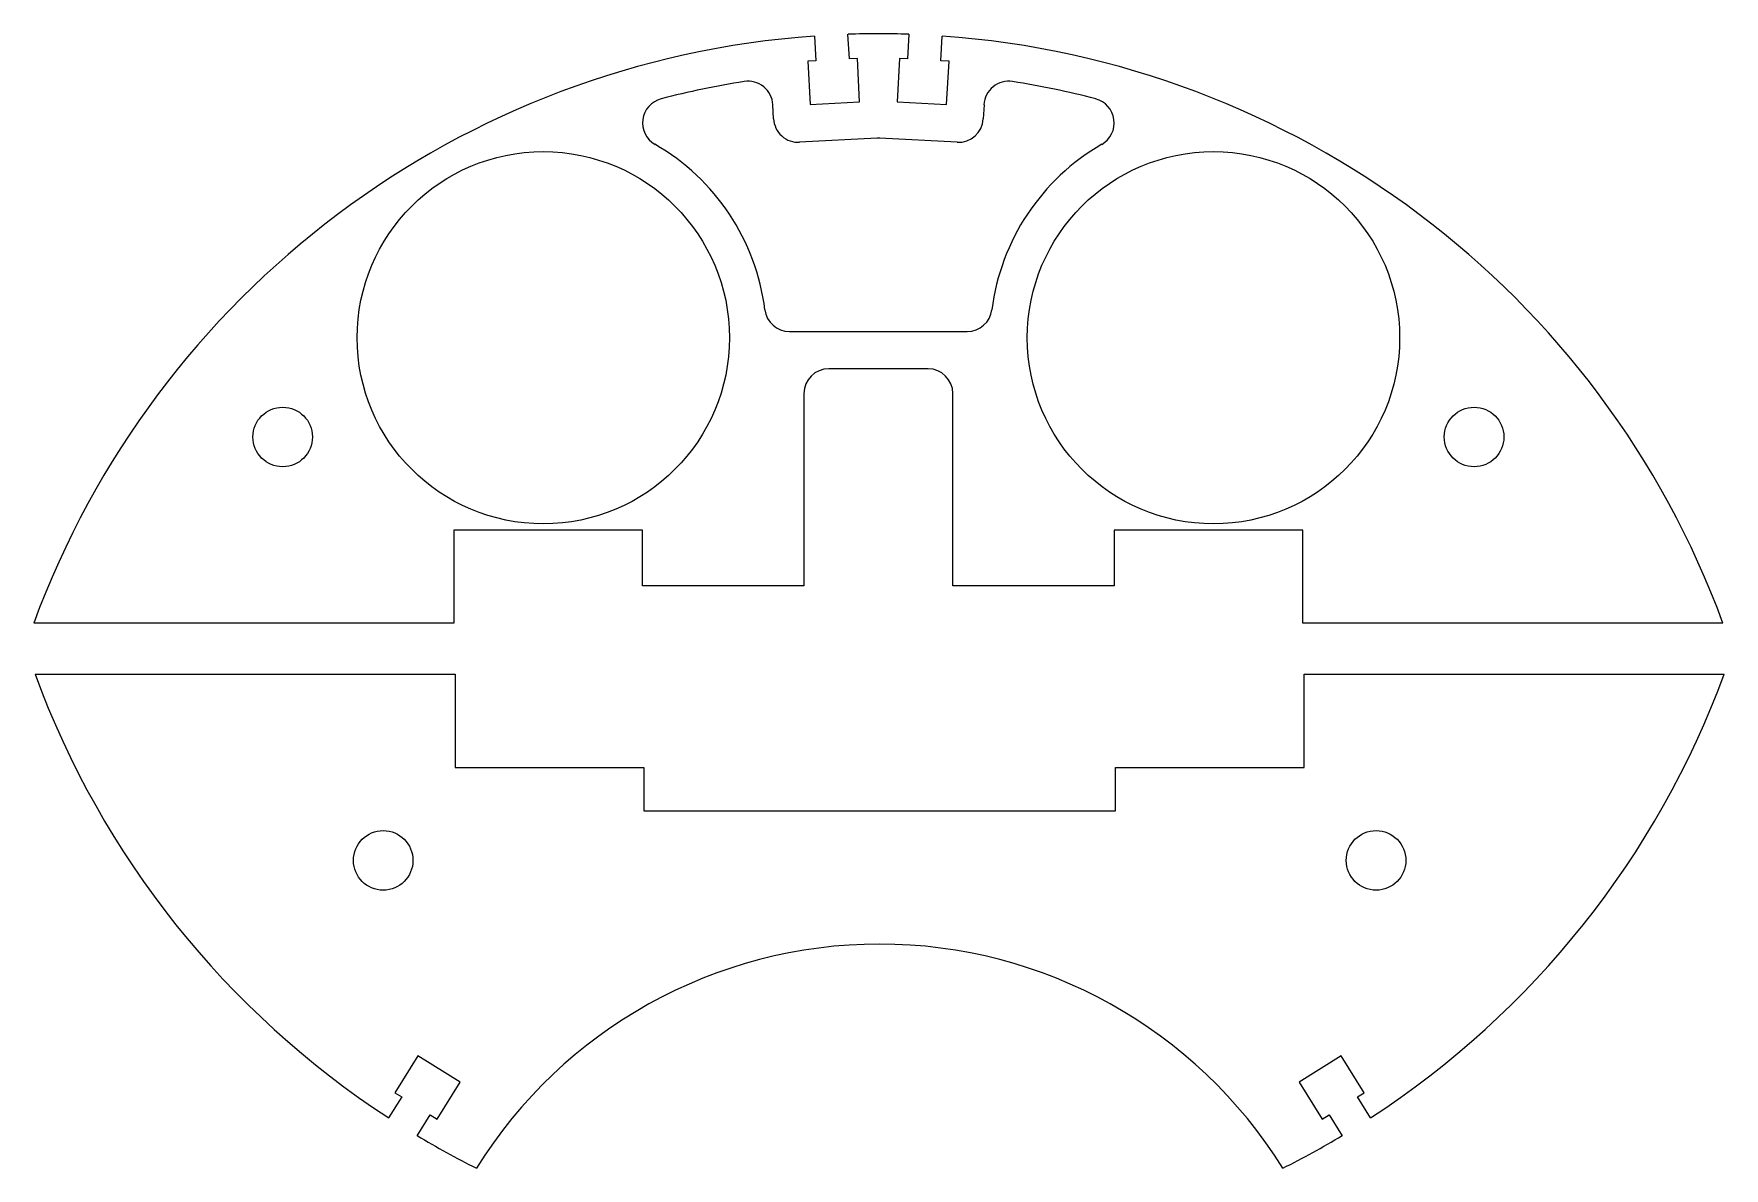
# Model space of a CAD drawing. Header units: millimetres. Extents: x -68 to 68, y -19 to 72.
import ezdxf

# ---------------------------------------------------------------- set-up
doc = ezdxf.new("R2010")
doc.units = ezdxf.units.MM

msp = doc.modelspace()

# ---------------------------------------------------------------- linework, layer by layer
at = {"color": 1, "linetype": 'Continuous', "lineweight": 5}
for p, q in [((-5.14, 72.32), (-5.04, 70.33)), ((-2.34, 70.47), (-2.45, 72.46)), ((2.45, 72.46), (2.34, 70.47)), ((5.04, 70.33), (5.14, 72.32)), ((-5.04, 70.33), (-5.69, 70.3)), ((-5.69, 70.3), (-5.5, 66.8)), ((-1.69, 70.51), (-2.34, 70.47)), ((-1.51, 67.01), (-1.69, 70.51)), ((1.69, 70.51), (1.51, 67.01)), ((2.34, 70.47), (1.69, 70.51)), ((5.69, 70.3), (5.04, 70.33)), ((5.5, 66.8), (5.69, 70.3)), ((-8.45, 65.65), (-8.51, 66.78)), ((-5.5, 66.8), (-1.51, 67.01)), ((1.51, 67.01), (5.5, 66.8)), ((8.51, 66.78), (8.45, 65.65)), ((-0.1, 64.08), (-6.35, 63.76)), ((6.35, 63.76), (0.1, 64.08)), ((-7.16, 48.5), (7.16, 48.5)), ((4, 45.5), (-4, 45.5)), ((-6, 43.5), (-6, 28)), ((6, 28), (6, 43.5)), ((-34.2, 32.5), (-34.2, 25)), ((-19, 32.5), (-34.2, 32.5)), ((-19, 28), (-19, 32.5)), ((19, 32.5), (19, 28)), ((34.2, 32.5), (19, 32.5)), ((34.2, 25), (34.2, 32.5)), ((-6, 28), (-19, 28)), ((19, 28), (6, 28)), ((-34.2, 25), (-68.05, 25)), ((68.05, 25), (34.2, 25)), ((-67.95, 20.87), (-34.1, 20.87)), ((-34.1, 20.87), (-34.1, 13.37)), ((34.3, 20.87), (68.15, 20.87)), ((34.3, 13.37), (34.3, 20.87)), ((-34.1, 13.37), (-18.9, 13.37)), ((-18.9, 13.37), (-18.9, 9.87)), ((19.1, 13.37), (34.3, 13.37)), ((19.1, 9.87), (19.1, 13.37)), ((-18.9, 9.87), (19.1, 9.87)), ((-37.1, -9.89), (-38.96, -12.86)), ((-33.71, -12.01), (-37.1, -9.89)), ((37.3, -9.89), (33.91, -12.01)), ((39.15, -12.86), (37.3, -9.89)), ((-35.56, -14.98), (-33.71, -12.01)), ((33.91, -12.01), (35.76, -14.98)), ((-38.41, -13.2), (-39.46, -14.89)), ((-38.96, -12.86), (-38.41, -13.2)), ((38.6, -13.2), (39.15, -12.86)), ((39.66, -14.89), (38.6, -13.2)), ((-37.17, -16.32), (-36.12, -14.63)), ((-36.12, -14.63), (-35.56, -14.98)), ((35.76, -14.98), (36.31, -14.63)), ((36.31, -14.63), (37.37, -16.32))]:
    msp.add_line(p, q, dxfattribs=at)
for centre, radius in [((-27, 48), 15), ((27, 48), 15), ((-48, 40), 2.4), ((48, 40), 2.4), ((-39.9, 5.87), 2.4), ((40.1, 5.87), 2.4)]:
    msp.add_circle(centre, radius, dxfattribs=at)
for centre, radius, start, end in [((0, 0), 72.5, 94.0669, 159.8287), ((0, 0), 72.5, 88.0669, 91.9331), ((0, 0), 72.5, 20.1713, 85.9331), ((0, 0), 69.5, 98.9525, 104.591), ((-10.5, 66.68), 2, 3, 98.9525), ((10.5, 66.68), 2, 81.0475, 177), ((0, 0), 69.5, 75.409, 81.0475), ((-17, 65.32), 2, 104.591, 240.0145), ((17, 65.32), 2, 299.9855, 75.409), ((-6.45, 65.75), 2, 183, 273), ((6.45, 65.75), 2, 267, 357), ((0, 62.09), 2, 87, 93), ((-27, 48), 18, 7.1808, 60.0145), ((27, 48), 18, 119.9855, 172.8192), ((-7.16, 50.5), 2, 187.1808, 270), ((7.16, 50.5), 2, 270, 352.8192), ((-4, 43.5), 2, 90, 180), ((4, 43.5), 2, 0, 90), ((0.1, 45.87), 72.5, 200.1713, 236.9331), ((0.1, 45.87), 72.5, 303.0669, 339.8287), ((0.1, -39.13), 38.25, 31.8548, 148.1452), ((0.1, 45.87), 72.5, 239.0669, 243.3765), ((0.1, 45.87), 72.5, 296.6235, 300.9331)]:
    msp.add_arc(centre, radius, start, end, dxfattribs=at)

doc.saveas('drawing.dxf')
